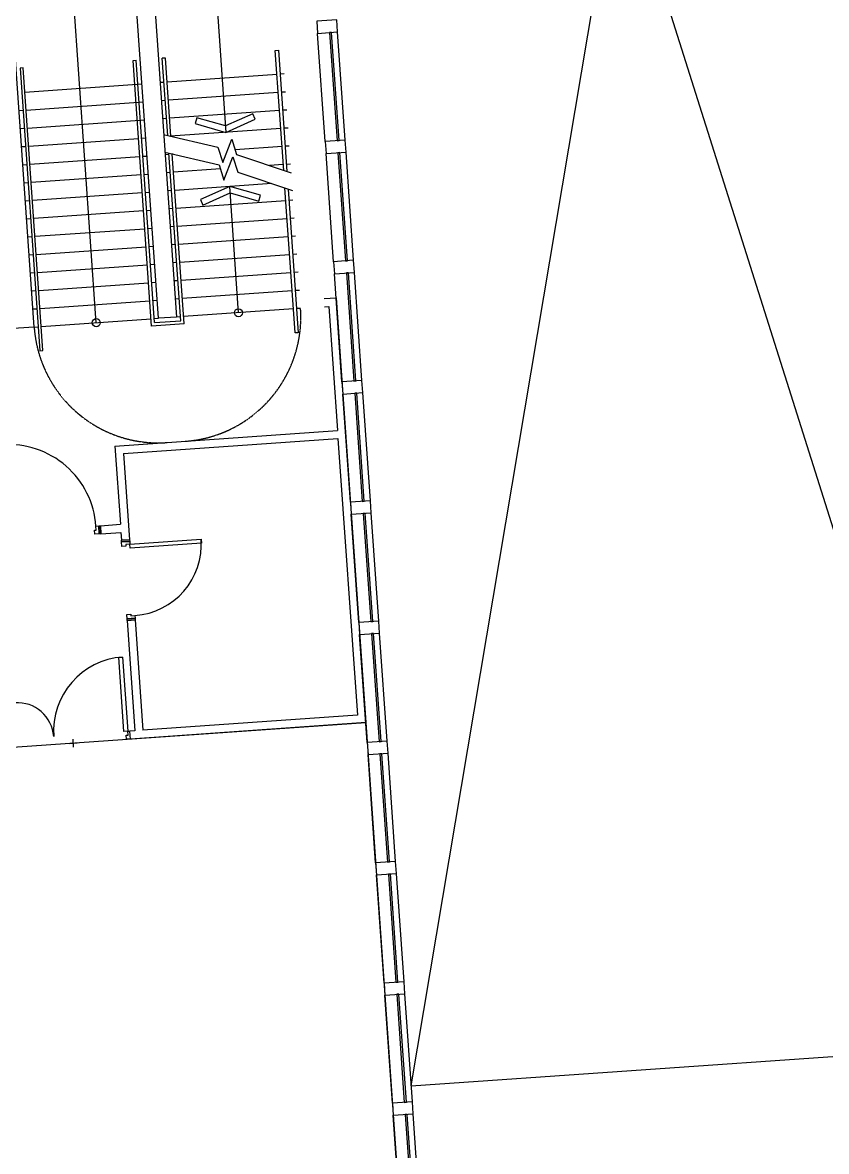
# Model space of a CAD drawing. Header units: millimetres. Extents: x 306 to 836129804, y -168137 to 818603917.
# Drawn here: x 834646727 to 834656733, y 818099318 to 818113368 of the extents above; entities that cross this region are included whole.
import ezdxf

# ---------------------------------------------------------------- set-up
doc = ezdxf.new("R2010")
doc.units = ezdxf.units.MM
doc.header["$LTSCALE"] = 3
doc.linetypes.add('Hidden_2_', pattern=[6, 4, -2])
doc.layers.get('Defpoints').update_dxf_attribs({"color": 32})

# ---------------------------------------------------------------- blocks, each defined once
blk = doc.blocks.new('P29')
at = {"layer": 'Defpoints', "ltscale": 0.1}
for p, q in [((835160416, 818159752), (835165583, 818190512)), ((835167698, 818160261), (835158301, 818190003)), ((835160416, 818159752), (835167698, 818160261))]:
    blk.add_line(p, q, dxfattribs=at)
at = {"layer": 'Defpoints'}
for p, q in [((835155721, 818169197), (835155081, 818178350)), ((835157267, 818169305), (835156735, 818176912)), ((835156960, 818176927), (835157491, 818169321)), ((835157733, 818176981), (835158108, 818171620)), ((835156494, 818169251), (835156119, 818174613)), ((835159344, 818171505), (835159249, 818172852)), ((835159593, 818171523), (835159499, 818172870)), ((835157356, 818172544), (835157316, 818172542)), ((835157384, 818171580), (835157316, 818172542)), ((835157424, 818171571), (835157356, 818172544)), ((835158723, 818172640), (835158763, 818172643)), ((835158827, 818171147), (835158723, 818172640)), ((835158763, 818172643), (835158868, 818171133)), ((835155586, 818172421), (835155546, 818172418)), ((835155546, 818172418), (835155791, 818168901)), ((835155831, 818168904), (835155586, 818172421)), ((835156952, 818172516), (835156992, 818172519)), ((835157183, 818169209), (835156952, 818172516)), ((835157220, 818169252), (835156992, 818172519)), ((835157337, 818172242), (835157287, 818172239)), ((835158744, 818172341), (835157377, 818172245)), ((835158834, 818172347), (835158784, 818172343)), ((835155606, 818172121), (835157063, 818172223)), ((835158759, 818172116), (835157393, 818172021)), ((835158849, 818172122), (835158799, 818172119)), ((835155622, 818171897), (835157079, 818171999)), ((835157353, 818172018), (835157303, 818172014)), ((835155532, 818171891), (835155582, 818171894)), ((835158775, 818171892), (835157409, 818171796)), ((835158442, 818171850), (835158102, 818171699)), ((835158472, 818171782), (835158442, 818171850)), ((835158865, 818171898), (835158815, 818171895)), ((835155638, 818171672), (835157094, 818171774)), ((835157369, 818171793), (835157319, 818171790)), ((835157745, 818171802), (835157724, 818171730)), ((835157724, 818171730), (835158108, 818171620)), ((835158102, 818171699), (835157745, 818171802)), ((835158108, 818171620), (835158472, 818171782)), ((835155548, 818171666), (835155598, 818171670)), ((835155654, 818171448), (835157020, 818171544)), ((835157060, 818171546), (835157110, 818171550)), ((835157333, 818171592), (835158007, 818171435)), ((835158791, 818171667), (835157420, 818171571)), ((835158881, 818171674), (835158831, 818171670)), ((835155564, 818171442), (835155614, 818171445)), ((835158007, 818171435), (835158068, 818171244)), ((835158068, 818171244), (835158180, 818171536)), ((835158180, 818171536), (835158240, 818171345)), ((835158807, 818171443), (835158222, 818171402)), ((835158896, 818171449), (835158846, 818171446)), ((835155669, 818171224), (835157036, 818171319)), ((835157076, 818171322), (835157126, 818171325)), ((835157348, 818171372), (835158022, 818171215)), ((835157400, 818171345), (835157350, 818171341)), ((835157545, 818169275), (835157399, 818171361)), ((835157587, 818169237), (835157440, 818171351)), ((835157452, 818171348), (835157440, 818171347)), ((835158083, 818171025), (835158195, 818171316)), ((835158195, 818171316), (835158256, 818171126)), ((835158240, 818171345), (835158920, 818171116)), ((835159448, 818170009), (835159354, 818171356)), ((835159698, 818170027), (835159603, 818171373)), ((835155579, 818171217), (835155629, 818171221)), ((835157416, 818171120), (835157366, 818171117)), ((835158039, 818171164), (835157456, 818171123)), ((835158022, 818171215), (835158083, 818171025)), ((835158139, 818171171), (835158139, 818171171)), ((835158256, 818171126), (835158935, 818170896)), ((835158822, 818171218), (835158651, 818171206)), ((835158912, 818171225), (835158862, 818171221)), ((835155595, 818170993), (835155645, 818170996)), ((835155685, 818170999), (835157052, 818171095)), ((835157091, 818171097), (835157141, 818171101)), ((835158679, 818170983), (835157471, 818170898)), ((835155701, 818170775), (835157067, 818170870)), ((835157107, 818170873), (835157157, 818170876)), ((835157431, 818170896), (835157382, 818170892)), ((835158155, 818170946), (835157790, 818170784)), ((835157821, 818170715), (835158160, 818170867)), ((835158264, 818169375), (835158155, 818170946)), ((835158538, 818170836), (835158155, 818170946)), ((835158160, 818170867), (835158518, 818170764)), ((835158518, 818170764), (835158538, 818170836)), ((835158969, 818169123), (835158843, 818170928)), ((835158884, 818170914), (835159009, 818169126)), ((835155611, 818170768), (835155661, 818170772)), ((835158854, 818170769), (835157487, 818170674)), ((835157790, 818170784), (835157821, 818170715)), ((835158943, 818170776), (835158894, 818170772)), ((835155716, 818170550), (835157083, 818170646)), ((835157123, 818170648), (835157173, 818170652)), ((835157447, 818170671), (835157397, 818170668)), ((835155627, 818170544), (835155676, 818170547)), ((835155732, 818170326), (835157099, 818170421)), ((835157139, 818170424), (835157188, 818170428)), ((835157463, 818170447), (835157413, 818170443)), ((835158869, 818170545), (835157503, 818170449)), ((835158959, 818170551), (835158909, 818170548)), ((835155642, 818170319), (835155692, 818170323)), ((835158885, 818170321), (835157518, 818170225)), ((835158885, 818170321), (835158883, 818170320)), ((835158975, 818170327), (835158925, 818170323)), ((835158925, 818170323), (835158925, 818170323)), ((835155748, 818170101), (835157114, 818170197)), ((835157154, 818170200), (835157204, 818170203)), ((835157478, 818170222), (835157429, 818170219)), ((835155658, 818170095), (835155708, 818170098)), ((835157494, 818169998), (835157444, 818169994)), ((835158901, 818170096), (835157534, 818170001)), ((835158990, 818170102), (835158941, 818170099)), ((835155674, 818169871), (835155723, 818169874)), ((835155763, 818169877), (835157130, 818169972)), ((835157170, 818169975), (835157220, 818169979)), ((835158916, 818169872), (835157550, 818169776)), ((835159006, 818169878), (835158956, 818169874)), ((835159553, 818168513), (835159459, 818169859)), ((835159802, 818168530), (835159708, 818169877)), ((835155779, 818169652), (835157146, 818169748)), ((835157186, 818169751), (835157236, 818169754)), ((835157510, 818169773), (835157460, 818169770)), ((835155689, 818169646), (835155739, 818169650)), ((835158932, 818169647), (835157565, 818169552)), ((835159022, 818169653), (835158972, 818169650)), ((835155795, 818169428), (835157161, 818169523)), ((835157201, 818169526), (835157251, 818169530)), ((835157526, 818169549), (835157476, 818169545)), ((835159038, 818169429), (835158988, 818169426)), ((835159330, 818169550), (835159481, 818169560, 0)), ((835159337, 818169450), (835159388, 818169454)), ((835159388, 818169454), (835159496, 818167907)), ((835159481, 818169560, 0), (835159540, 818168712, 0)), ((835155705, 818169422), (835155755, 818169425)), ((835155810, 818169203), (835157177, 818169299)), ((835155810, 818169203), (835157177, 818169299)), ((835157217, 818169302), (835157267, 818169305)), ((835157217, 818169302), (835157267, 818169305)), ((835157491, 818169321), (835157267, 818169305)), ((835157541, 818169324), (835157491, 818169321)), ((835158948, 818169423), (835157581, 818169327)), ((835155721, 818169197), (835155072, 818169152)), ((835155721, 818169197), (835155771, 818169201)), ((835157587, 818169237), (835157183, 818169209)), ((835157220, 818169252), (835157545, 818169275)), ((835159009, 818169126), (835158969, 818169123)), ((835155791, 818168901), (835155831, 818168904)), ((835159540, 818168712, 0), (835159851, 818164273, 0)), ((835159657, 818167016), (835159563, 818168363)), ((835159907, 818167034), (835159813, 818168381)), ((835156727, 818167714), (835159496, 818167907)), ((835156833, 818167621), (835159503, 818167808)), ((835159503, 818167808), (835159744, 818164366)), ((835156727, 818167714), (835156795, 818166741)), ((835156833, 818167621), (835156908, 818166549)), ((835159762, 818165520), (835159668, 818166867)), ((835160011, 818165537), (835159917, 818166884)), ((835156474, 818166669), (835156494, 818166670)), ((835156477, 818166619), (835156474, 818166669)), ((835156532, 818166622), (835156477, 818166619)), ((835156490, 818166720), (835156525, 818166722)), ((835156494, 818166670), (835156490, 818166720)), ((835156525, 818166722), (835156545, 818166724)), ((835156532, 818166622), (835156525, 818166722)), ((835156525, 818166722), (835156532, 818166622)), ((835156552, 818166624), (835156532, 818166622)), ((835156545, 818166724), (835156795, 818166741)), ((835156545, 818166724), (835156552, 818166624)), ((835156545, 818166724), (835156552, 818166624)), ((835156552, 818166624), (835156545, 818166724)), ((835156552, 818166624), (835156802, 818166641)), ((835156802, 818166641), (835156809, 818166542)), ((835156809, 818166542), (835156908, 818166549)), ((835156908, 818166549), (835156809, 818166542)), ((835156809, 818166542), (835156908, 818166549)), ((835156810, 818166522), (835156809, 818166542)), ((835156910, 818166529), (835156810, 818166522)), ((835156810, 818166522), (835156910, 818166529)), ((835156814, 818166467), (835156810, 818166522)), ((835156912, 818166494), (835156862, 818166490)), ((835156862, 818166490), (835156864, 818166470)), ((835156908, 818166549), (835156910, 818166529)), ((835156910, 818166529), (835156912, 818166494)), ((835156912, 818166494), (835157800, 818166556)), ((835156916, 818166444), (835156912, 818166494)), ((835157803, 818166506), (835156916, 818166444)), ((835157800, 818166556), (835157803, 818166506)), ((835156864, 818166470), (835156814, 818166467)), ((835156873, 818165619), (835156923, 818165622)), ((835156877, 818165564), (835156873, 818165619)), ((835156877, 818165564), (835156977, 818165571)), ((835156977, 818165571), (835156877, 818165564)), ((835156878, 818165544), (835156877, 818165564)), ((835156878, 818165544), (835156978, 818165551)), ((835156978, 818165551), (835156878, 818165544)), ((835156878, 818165544), (835156978, 818165551)), ((835156878, 818165544), (835156974, 818164172)), ((835156923, 818165622), (835156924, 818165602)), ((835156924, 818165602), (835156974, 818165606)), ((835156974, 818165606), (835156977, 818165571)), ((835156977, 818165571), (835156978, 818165551)), ((835156978, 818165551), (835157074, 818164179)), ((835159867, 818164024), (835159772, 818165370)), ((835160116, 818164041), (835160022, 818165388)), ((835156773, 818165086), (835156822, 818165089)), ((835156837, 818164163), (835156773, 818165086)), ((835156822, 818165089), (835156887, 818164166)), ((835155335, 818163958), (835159849, 818164273)), ((835159851, 818164273), (835156919, 818164068)), ((835159744, 818164366), (835157074, 818164179)), ((835159849, 818164273), (835160883, 818149484)), ((835156887, 818164166), (835156837, 818164163)), ((835156865, 818164115), (835156890, 818164116)), ((835156869, 818164065), (835156865, 818164115)), ((835156887, 818164166), (835156912, 818164168)), ((835156890, 818164116), (835156887, 818164166)), ((835156974, 818164172), (835156912, 818164168)), ((835156919, 818164068), (835156912, 818164168)), ((835156919, 818164068), (835156912, 818164168)), ((835156158, 818164015), (835156258, 818164022)), ((835156212, 818163969), (835156205, 818164068)), ((835156919, 818164068), (835156869, 818164065)), ((835159971, 818162527), (835159877, 818163874)), ((835160221, 818162545), (835160126, 818163891)), ((835160076, 818161031), (835159982, 818162378)), ((835160325, 818161048), (835160231, 818162395)), ((835160180, 818159535), (835160086, 818160881)), ((835160430, 818159552), (835160336, 818160899)), ((835160285, 818158038), (835160191, 818159385)), ((835160534, 818158056), (835160440, 818159402))]:
    blk.add_line(p, q, dxfattribs=at)
for points in [[(835159488, 818173019), (835159239, 818173002), (835159249, 818172852), (835159499, 818172870)], [(835159423, 818172864), (835159398, 818172863), (835159493, 818171516), (835159518, 818171518)], [(835159593, 818171523), (835159344, 818171505), (835159354, 818171356), (835159603, 818171373)], [(835159528, 818171368), (835159503, 818171366), (835159597, 818170020), (835159622, 818170021)], [(835159698, 818170027), (835159448, 818170009), (835159459, 818169859), (835159708, 818169877)], [(835159633, 818169872), (835159608, 818169870), (835159702, 818168523), (835159727, 818168525)], [(835159802, 818168530), (835159553, 818168513), (835159563, 818168363), (835159813, 818168381)], [(835159737, 818168375), (835159712, 818168374), (835159806, 818167027), (835159831, 818167029)], [(835159907, 818167034), (835159657, 818167016), (835159668, 818166867), (835159917, 818166884)], [(835159842, 818166879), (835159817, 818166877), (835159911, 818165530), (835159936, 818165532)], [(835160011, 818165537), (835159762, 818165520), (835159772, 818165370), (835160022, 818165388)], [(835159946, 818165383), (835159922, 818165381), (835160016, 818164034), (835160041, 818164036)], [(835160116, 818164041), (835159867, 818164024), (835159877, 818163874), (835160126, 818163891)], [(835160051, 818163886), (835160026, 818163884), (835160120, 818162538), (835160145, 818162540)], [(835160221, 818162545), (835159971, 818162527), (835159982, 818162378), (835160231, 818162395)], [(835160156, 818162390), (835160131, 818162388), (835160225, 818161041), (835160250, 818161043)], [(835160325, 818161048), (835160076, 818161031), (835160086, 818160881), (835160336, 818160899)], [(835160260, 818160894), (835160235, 818160892), (835160329, 818159545), (835160354, 818159547)], [(835160430, 818159552), (835160180, 818159535), (835160191, 818159385), (835160440, 818159402)], [(835160365, 818159397), (835160340, 818159395), (835160434, 818158049), (835160459, 818158050)]]:
    blk.add_lwpolyline(points, close=True, dxfattribs=at)
for centre in [(835156494, 818169251), (835158264, 818169375)]:
    blk.add_circle(centre, 50, dxfattribs=at)
at = {"layer": 'Defpoints', "color": 8, "linetype": 'Hidden_2_', "ltscale": 0.1}
for centre, start, end in [((835157491, 818169321), 273.9989, 3.9989), ((835157267, 818169305), 183.9989, 273.9989)]:
    blk.add_arc(centre, 1550, start, end, dxfattribs=at)
at = {"layer": 'Defpoints'}
for centre, radius, start, end in [((835155403, 818166644), 1090, 3.9989, 93.9989), ((835156912, 818166494), 890, 273.9989, 3.9989), ((835156887, 818164166), 925, 93.9989, 183.9989), ((835155515, 818164070), 450, 3.9989, 93.9989)]:
    blk.add_arc(centre, radius, start, end, dxfattribs=at)

msp = doc.modelspace()

# ---------------------------------------------------------------- block references
msp.add_blockref('P29', (-508850, -59618))

doc.saveas('drawing.dxf')
